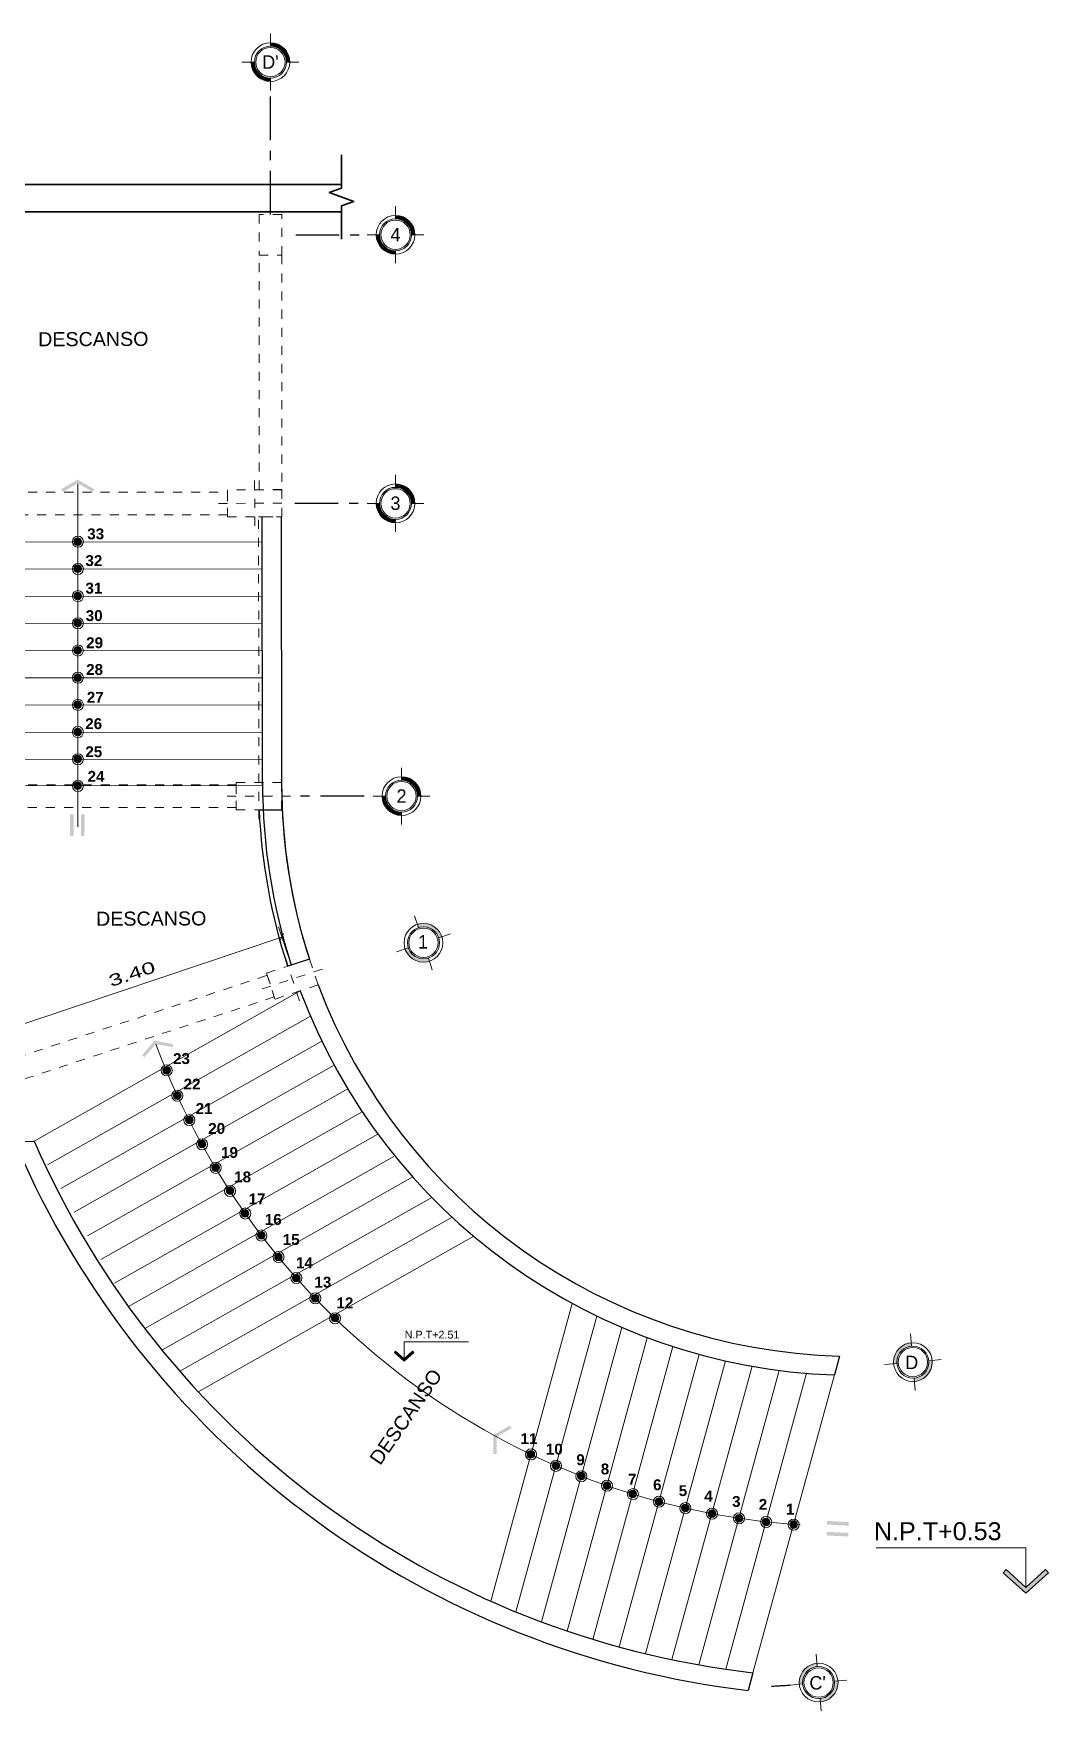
# Model space of a CAD drawing. Header units: metres. Extents: x 28 to 239, y -1 to 113.
# Drawn here: x 188.13 to 199.33, y 75.88 to 94.41 of the extents above; entities that cross this region are included whole.
import ezdxf

# ---------------------------------------------------------------- set-up
doc = ezdxf.new("R2010")
doc.units = ezdxf.units.M
for name, pattern in [('ACAD_ISO10W100', [18.5, 12, -3, 0.5, -3]), ('CONTINUA', [0]), ('DASHED2', [0.375, 0.25, -0.125])]:
    doc.linetypes.add(name, pattern=pattern)
for name, color, linetype, lineweight in [('cotas', 7, 'Continuous', 5), ('EJES', 1, 'Continuous', 13), ('Equipamiento SR', 23, 'Continuous', 0), ('ES-Acero', 12, 'Continuous', 13), ('GRADERIA', 5, 'Continuous', 35), ('GRAFO00', 7, 'Continuous', 0), ('GRAFO01', 7, 'Continuous', 0), ('muro', 80, 'Continuous', 35), ('pisos', 250, 'Continuous', 5), ('Proyeccciones', 1, 'DASHED2', 18)]:
    doc.layers.add(name, color=color, linetype=linetype, lineweight=lineweight)
doc.layers.add('EJE', color=40, linetype='Continuous')
doc.layers.add('TEXT', color=7, linetype='Continuous')
doc.styles.add('GENERATED_STYLE_1', font='arialbd.ttf')
doc.styles.add('JOS', font='arial.ttf', dxfattribs={"height": 1})
doc.styles.add('Roberto', font='arial.ttf', dxfattribs={"width": 1.5})
doc.styles.add('SEYMAR', font='GOTHIC.TTF', dxfattribs={"height": 0.05})
doc.styles.add('TEXTO PETER - UAC', font='swisse.ttf')
doc.dimstyles.new('1EJESB', dxfattribs={"dimscale": 0, "dimtxt": 0.13, "dimasz": 0.0655, "dimexe": 0.12, "dimexo": 0.12, "dimgap": 0.0755, "dimtad": 1, "dimzin": 4, "dimdsep": 46, "dimtxsty": 'Roberto', "dimblk": 'ARCHTICK', "dimcen": 0.065, "dimclrd": 7, "dimclre": 251, "dimclrt": 7, "dimaunit": 1, "dimadec": 0, "dimazin": 1, "dimtfac": 1, "dimtix": 1, "dimtofl": 0, "dimtmove": 0, "dimatfit": 3, "dimldrblk": 'ARROW', "dimfxl": 1, "dimtolj": 1, "dimtzin": 4, "dimlwd": 9, "dimlwe": 9, "dimarcsym": 0})

# ---------------------------------------------------------------- blocks, each defined once
blk = doc.blocks.new('sdfasdasd')
at = {"layer": 'EJES', "ltscale": 0.12}
for points in [[(220.46, 46.033), (220.51, 46.033, 0.414214), (220.222, 46.321), (220.222, 46.271, -0.414214)], [(220.222, 45.745), (220.222, 45.795, -0.414214), (219.984, 46.033), (219.934, 46.033, 0.414214)]]:
    blk.add_hatch(color=256, dxfattribs=at).paths.add_polyline_path(points)
at = {"layer": 'EJES', "ltscale": 0.5}
for p, q in [((220.222, 46.271), (220.222, 46.456)), ((219.984, 46.033), (219.799, 46.033)), ((220.644, 46.033), (220.46, 46.033)), ((220.222, 45.795), (220.222, 45.61))]:
    blk.add_line(p, q, dxfattribs=at)
at = {"layer": 'EJES', "color": 8, "lineweight": 15}
blk.add_circle((220.222, 46.033), 0.288, dxfattribs=at)
at = {"layer": 'EJES', "color": 8, "linetype": 'ByBlock', "lineweight": 15}
for radius in [0.238, 0.218]:
    blk.add_circle((220.222, 46.033), radius, dxfattribs=at)
blk = doc.blocks.new('verde')
at = {"layer": 'ES-Acero', "true_color": 0x139b48}
h = blk.add_hatch(color=114, dxfattribs=at)
h.dxf.hatch_style = 1
h.paths.add_polyline_path([(2620.1291, 1945.1695), (2620.1158, 1945.1843), (2620.0225, 1945.1002), (2619.9291, 1945.1843), (2619.9158, 1945.1695), (2620.0225, 1945.0733)])
at = {"layer": 'ES-Acero', "color": 112}
blk.add_lwpolyline([(2620.7314, 1945.2868), (2620.0225, 1945.2868), (2620.0225, 1945.1002)], dxfattribs=at)
at = {"layer": 'ES-Acero', "color": 114, "true_color": 0x139b48}
blk.add_lwpolyline([(2620.1291, 1945.1695), (2620.1158, 1945.1843), (2620.0225, 1945.1002), (2619.9291, 1945.1843), (2619.9158, 1945.1695), (2620.0225, 1945.0733)], close=True, dxfattribs=at)
blk = doc.blocks.new('_ArchTick')
at = {"color": 0, "linetype": 'ByBlock', "const_width": 0.15}
blk.add_lwpolyline([(-0.5, -0.5), (0.5, 0.5)], dxfattribs=at)
blk = doc.blocks.new('*D488')
at = {"layer": 'Defpoints', "color": 0, "transparency": 16777216}
for p in [(190.87, 84.444), (190.974, 84.135), (187.755, 83.052)]:
    blk.add_point(p, dxfattribs=at)
at = {"layer": 'pisos', "color": 251, "linetype": 'CONTINUA', "lineweight": 9, "transparency": 16777216}
for p, q in [((190.936, 84.249), (190.832, 84.557)), ((187.717, 83.166), (187.613, 83.475))]:
    blk.add_line(p, q, dxfattribs=at)
at = {"layer": 'pisos', "color": 7, "linetype": 'CONTINUA', "lineweight": 9, "transparency": 16777216}
blk.add_line((187.651, 83.361), (190.87, 84.444), dxfattribs=at)
at = {"layer": 'pisos', "color": 7, "lineweight": 9, "transparency": 16777216, "xscale": 0.0655, "yscale": 0.0655, "zscale": 0.0655}
for p, rotation in [((190.87, 84.444), 18.59323900279168), ((187.651, 83.361), 198.5932390027917)]:
    blk.add_blockref('_ArchTick', p, dxfattribs=dict(at, rotation=rotation))
at = {"layer": 'pisos', "color": 7, "transparency": 16777216, "insert": (189.216, 84.037), "char_height": 0.13, "attachment_point": 5, "rotation": 18.5932, "style": 'Roberto'}
blk.add_mtext('\\A1;3.40', dxfattribs=at)
blk = doc.blocks.new('ARROW')
at = {"layer": 'cotas', "color": 1, "ltscale": 0.5}
blk.add_line((2.5, 0), (-2.5, 0), dxfattribs=at)
at = {"layer": 'cotas', "const_width": 0.635}
blk.add_lwpolyline([(-0.32, 0, 1), (0.32, 0, 1)], format="xyb", close=True, dxfattribs=at)

msp = doc.modelspace()

# ---------------------------------------------------------------- hatches: boundary and pattern name
at = {"layer": 'Equipamiento SR'}
for points in [[(188.588, 88.836, -1), (188.647, 88.777, -1)], [(188.588, 88.836, -1), (188.647, 88.777, -1)], [(188.588, 88.536, -1), (188.647, 88.477, -1)], [(188.588, 88.536, -1), (188.647, 88.477, -1)], [(188.588, 88.236, -1), (188.647, 88.177, -1)], [(188.588, 88.236, -1), (188.647, 88.177, -1)], [(188.588, 87.936, -1), (188.647, 87.877, -1)], [(188.588, 87.936, -1), (188.647, 87.877, -1)], [(188.588, 87.636, -1), (188.647, 87.577, -1)], [(188.588, 87.636, -1), (188.647, 87.577, -1)], [(188.588, 87.336, -1), (188.647, 87.277, -1)], [(188.588, 87.336, -1), (188.647, 87.277, -1)], [(188.588, 87.036, -1), (188.647, 86.977, -1)], [(188.588, 87.036, -1), (188.647, 86.977, -1)], [(188.588, 86.736, -1), (188.647, 86.677, -1)], [(188.588, 86.736, -1), (188.647, 86.677, -1)], [(188.588, 86.436, -1), (188.647, 86.377, -1)], [(188.588, 86.436, -1), (188.647, 86.377, -1)], [(188.588, 86.142, -1), (188.647, 86.083, -1)], [(188.588, 86.142, -1), (188.647, 86.083, -1)], [(189.569, 83.004, -1), (189.628, 82.944, -1)], [(189.569, 83.004, -1), (189.628, 82.944, -1)], [(189.686, 82.725, -1), (189.746, 82.665, -1)], [(189.686, 82.725, -1), (189.746, 82.665, -1)], [(189.819, 82.455, -1), (189.879, 82.396, -1)], [(189.819, 82.455, -1), (189.879, 82.396, -1)], [(189.959, 82.189, -1), (190.019, 82.13, -1)], [(189.959, 82.189, -1), (190.019, 82.13, -1)], [(190.109, 81.929, -1), (190.169, 81.87, -1)], [(190.109, 81.929, -1), (190.169, 81.87, -1)], [(190.268, 81.674, -1), (190.327, 81.615, -1)], [(190.268, 81.674, -1), (190.327, 81.615, -1)], [(190.436, 81.425, -1), (190.495, 81.366, -1)], [(190.436, 81.425, -1), (190.495, 81.366, -1)], [(190.614, 81.182, -1), (190.674, 81.123, -1)], [(190.614, 81.182, -1), (190.674, 81.123, -1)], [(190.803, 80.944, -1), (190.862, 80.885, -1)], [(190.803, 80.944, -1), (190.862, 80.885, -1)], [(191, 80.714, -1), (191.06, 80.655, -1)], [(191, 80.714, -1), (191.06, 80.655, -1)], [(191.208, 80.488, -1), (191.268, 80.429, -1)], [(191.208, 80.488, -1), (191.268, 80.429, -1)], [(191.426, 80.269, -1), (191.486, 80.21, -1)], [(191.426, 80.269, -1), (191.486, 80.21, -1)], [(193.588, 78.767, -1), (193.648, 78.708, -1)], [(193.588, 78.767, -1), (193.648, 78.708, -1)], [(193.865, 78.641, -1), (193.925, 78.582, -1)], [(193.865, 78.641, -1), (193.925, 78.582, -1)], [(194.145, 78.526, -1), (194.204, 78.467, -1)], [(194.145, 78.526, -1), (194.204, 78.467, -1)], [(194.427, 78.422, -1), (194.487, 78.363, -1)], [(194.427, 78.422, -1), (194.487, 78.363, -1)], [(194.713, 78.329, -1), (194.772, 78.27, -1)], [(194.713, 78.329, -1), (194.772, 78.27, -1)], [(195.001, 78.246, -1), (195.061, 78.187, -1)], [(195.001, 78.246, -1), (195.061, 78.187, -1)], [(195.292, 78.174, -1), (195.352, 78.115, -1)], [(195.292, 78.174, -1), (195.352, 78.115, -1)], [(195.587, 78.112, -1), (195.646, 78.053, -1)], [(195.587, 78.112, -1), (195.646, 78.053, -1)], [(195.884, 78.062, -1), (195.943, 78.003, -1)], [(195.884, 78.062, -1), (195.943, 78.003, -1)], [(196.184, 78.022, -1), (196.243, 77.963, -1)], [(196.184, 78.022, -1), (196.243, 77.963, -1)], [(196.487, 77.993, -1), (196.547, 77.934, -1)], [(196.487, 77.993, -1), (196.547, 77.934, -1)]]:
    msp.add_hatch(color=256, dxfattribs=at).paths.add_polyline_path(points)
at = {"layer": 'GRAFO00'}
for points in [[(188.436, 89.385), (188.454, 89.355), (188.618, 89.45), (188.783, 89.355), (188.8, 89.385), (188.618, 89.49)], [(188.436, 89.385), (188.454, 89.355), (188.618, 89.45), (188.783, 89.355), (188.8, 89.385), (188.618, 89.49)], [(188.647, 88.837, -1), (188.588, 88.777, -1)], [(188.647, 88.537, -1), (188.588, 88.477, -1)], [(188.647, 88.237, -1), (188.588, 88.177, -1)], [(188.647, 87.937, -1), (188.588, 87.877, -1)], [(188.647, 87.637, -1), (188.588, 87.577, -1)], [(188.647, 87.337, -1), (188.588, 87.277, -1)], [(188.647, 87.037, -1), (188.588, 86.977, -1)], [(188.647, 86.737, -1), (188.588, 86.677, -1)], [(188.647, 86.437, -1), (188.588, 86.377, -1)], [(188.647, 86.142, -1), (188.588, 86.083, -1)], [(189.328, 83.14), (189.354, 83.117), (189.477, 83.262), (189.664, 83.229), (189.67, 83.263), (189.463, 83.3)], [(189.328, 83.14), (189.354, 83.117), (189.477, 83.262), (189.664, 83.229), (189.67, 83.263), (189.463, 83.3)], [(189.628, 83.004, -1), (189.569, 82.944, -1)], [(189.745, 82.725, -1), (189.686, 82.665, -1)], [(189.878, 82.455, -1), (189.819, 82.395, -1)], [(190.019, 82.189, -1), (189.959, 82.13, -1)], [(190.168, 81.929, -1), (190.109, 81.87, -1)], [(190.327, 81.675, -1), (190.268, 81.615, -1)], [(190.495, 81.425, -1), (190.436, 81.366, -1)], [(190.674, 81.183, -1), (190.614, 81.123, -1)], [(190.862, 80.945, -1), (190.803, 80.885, -1)], [(191.06, 80.714, -1), (191, 80.654, -1)], [(191.268, 80.489, -1), (191.208, 80.429, -1)], [(191.486, 80.269, -1), (191.427, 80.21, -1)], [(193.206, 78.74), (193.241, 78.74), (193.241, 78.929), (193.405, 79.024), (193.387, 79.055), (193.205, 78.95)], [(193.206, 78.74), (193.241, 78.74), (193.241, 78.929), (193.405, 79.024), (193.387, 79.055), (193.205, 78.95)], [(193.648, 78.767, -1), (193.589, 78.708, -1)], [(193.924, 78.641, -1), (193.865, 78.582, -1)], [(194.204, 78.526, -1), (194.145, 78.467, -1)], [(194.487, 78.422, -1), (194.427, 78.363, -1)], [(194.772, 78.329, -1), (194.713, 78.269, -1)], [(195.06, 78.246, -1), (195.001, 78.187, -1)], [(195.352, 78.175, -1), (195.293, 78.115, -1)], [(195.646, 78.113, -1), (195.587, 78.053, -1)], [(195.943, 78.062, -1), (195.884, 78.002, -1)], [(196.243, 78.022, -1), (196.184, 77.962, -1)], [(196.546, 77.993, -1), (196.487, 77.934, -1)]]:
    msp.add_hatch(color=256, dxfattribs=at).paths.add_polyline_path(points)
h = msp.add_hatch(color=256, dxfattribs=at)
h.paths.add_polyline_path([(188.692, 85.558), (188.652, 85.558), (188.653, 85.798), (188.693, 85.798)])
h.paths.add_polyline_path([(188.572, 85.559), (188.532, 85.559), (188.533, 85.799), (188.573, 85.799)])
h = msp.add_hatch(color=256, dxfattribs=at)
h.paths.add_polyline_path([(197.12, 77.83), (197.122, 77.87), (196.883, 77.882), (196.881, 77.842)])
h.paths.add_polyline_path([(197.126, 77.95), (197.128, 77.99), (196.889, 78.002), (196.887, 77.962)])

# ---------------------------------------------------------------- linework, layer by layer
msp.add_line((190.657, 86.126), (190.653, 89.079))
at = {"color": 4, "lineweight": 0}
for p, q in [((181.813, 88.796), (190.654, 88.805)), ((181.813, 88.496), (190.654, 88.505)), ((181.812, 88.196), (190.654, 88.205)), ((181.812, 87.896), (190.655, 87.905)), ((181.811, 87.596), (190.655, 87.605)), ((181.811, 87.296), (190.655, 87.305)), ((181.811, 86.996), (190.656, 87.005)), ((181.81, 86.696), (190.656, 86.705)), ((181.81, 86.396), (190.656, 86.405)), ((181.809, 86.097), (190.657, 86.117))]:
    msp.add_line(p, q, dxfattribs=at)
msp.add_lwpolyline([(188.617, 85.66), (188.617, 89.445)], dxfattribs=at)
at = {"elevation": 0}
for points in [[(190.863, 89.08), (190.867, 86.141, 0.0781), (191.174, 84.2, 0.0781)], [(191.27, 83.916, 0.304427), (197.025, 79.821, 0.28118)]]:
    msp.add_lwpolyline(points, format="xyb", dxfattribs=at)
msp.add_lwpolyline([(190.874, 85.848, 0.06644), (191.174, 84.2), (190.936, 84.123, -0.066945), (190.623, 85.847)], format="xyb", close=True, dxfattribs=at)
at = {"color": 4, "lineweight": 0, "elevation": 0}
for points in [[(191.072, 83.851), (188.137, 82.193)], [(191.186, 83.571), (188.284, 81.931)], [(191.311, 83.297), (188.432, 81.67)], [(191.448, 83.03), (188.579, 81.409)], [(191.597, 82.769), (188.727, 81.148)], [(191.758, 82.516), (188.874, 80.887)], [(191.931, 82.269), (189.022, 80.625)], [(192.105, 82.023), (189.177, 80.368)], [(192.315, 81.797), (189.357, 80.126)], [(192.526, 81.571), (189.546, 79.888)], [(192.75, 81.353), (189.743, 79.654)], [(192.988, 81.143), (189.948, 79.426)], [(194.074, 80.402), (193.175, 77.118)], [(193.454, 76.999), (194.347, 80.262)], [(194.623, 80.136), (193.735, 76.889)], [(194.018, 76.788), (194.903, 80.024)], [(195.187, 79.925), (194.304, 76.696)], [(194.592, 76.612), (195.475, 79.84)], [(195.766, 79.767), (194.883, 76.538)], [(195.176, 76.472), (196.061, 79.708)], [(196.36, 79.663), (195.471, 76.415)], [(195.769, 76.367), (196.662, 79.631)], [(196.968, 79.613), (196.069, 76.328)]]:
    msp.add_lwpolyline(points, dxfattribs=at)
msp.add_lwpolyline([(196.592, 77.958, -0.294956), (189.48, 83.261, -0.294956)], format="xyb", dxfattribs=at)
at = {"elevation": 0}
for points in [[(184.499, 82.189), (188.137, 82.193)], [(197.025, 79.821), (196.968, 79.613)], [(196.069, 76.328), (196.016, 76.132)]]:
    msp.add_lwpolyline(points, dxfattribs=at)
for radius, start, end in [(6.539, 180.0618, 197.9284), (6.539, 200.5617, 268.0066), (9.885, 203.5878, 263.4569), (10.085, 204.3346, 263.2818)]:
    msp.add_arc((197.196, 86.148), radius, start, end)
at = {"layer": 'EJE', "linetype": 'ACAD_ISO10W100', "ltscale": 0.04}
msp.add_lwpolyline([(190.744, 92.416), (190.744, 93.729)], dxfattribs=at)
at = {"layer": 'EJE', "linetype": 'ACAD_ISO10W100', "ltscale": 0.04, "elevation": 0}
for points in [[(191.023, 92.192), (191.774, 92.192)], [(191.012, 89.229), (191.774, 89.229)], [(191.777, 85.998), (190.97, 85.998)]]:
    msp.add_lwpolyline(points, dxfattribs=at)
at = {"layer": 'EJE', "linetype": 'ACAD_ISO10W100', "ltscale": 0.04}
msp.add_arc((195.793, 86.103), 9.935, 272.7748, 273.9726, dxfattribs=at)
at = {"layer": 'Equipamiento SR'}
for centre in [(188.617, 88.807), (188.617, 88.807), (188.617, 88.807), (188.617, 88.807), (188.617, 88.507), (188.617, 88.507), (188.617, 88.507), (188.617, 88.507), (188.617, 88.207), (188.617, 88.207), (188.617, 88.207), (188.617, 88.207), (188.617, 87.907), (188.617, 87.907), (188.617, 87.907), (188.617, 87.907), (188.617, 87.607), (188.617, 87.607), (188.617, 87.607), (188.617, 87.607), (188.617, 87.307), (188.617, 87.307), (188.617, 87.307), (188.617, 87.307), (188.617, 87.007), (188.617, 87.007), (188.617, 87.007), (188.617, 87.007), (188.617, 86.707), (188.617, 86.707), (188.617, 86.707), (188.617, 86.707), (188.617, 86.407), (188.617, 86.407), (188.617, 86.407), (188.617, 86.407), (188.617, 86.113), (188.617, 86.113), (188.617, 86.113), (188.617, 86.113), (189.598, 82.974), (189.598, 82.974), (189.598, 82.974), (189.598, 82.974), (189.716, 82.695), (189.716, 82.695), (189.716, 82.695), (189.716, 82.695), (189.849, 82.425), (189.849, 82.425), (189.849, 82.425), (189.849, 82.425), (189.989, 82.159), (189.989, 82.159), (189.989, 82.159), (189.989, 82.159), (190.139, 81.9), (190.139, 81.9), (190.139, 81.9), (190.139, 81.9), (190.297, 81.645), (190.297, 81.645), (190.297, 81.645), (190.297, 81.645), (190.465, 81.396), (190.465, 81.396), (190.465, 81.396), (190.465, 81.396), (190.644, 81.153), (190.644, 81.153), (190.644, 81.153), (190.644, 81.153), (190.833, 80.915), (190.833, 80.915), (190.833, 80.915), (190.833, 80.915), (191.03, 80.684), (191.03, 80.684), (191.03, 80.684), (191.03, 80.684), (191.238, 80.459), (191.238, 80.459), (191.238, 80.459), (191.238, 80.459), (191.456, 80.24), (191.456, 80.24), (191.456, 80.24), (191.456, 80.24), (193.618, 78.737), (193.618, 78.737), (193.618, 78.737), (193.618, 78.737), (193.895, 78.611), (193.895, 78.611), (193.895, 78.611), (193.895, 78.611), (194.174, 78.497), (194.174, 78.497), (194.174, 78.497), (194.174, 78.497), (194.457, 78.393), (194.457, 78.393), (194.457, 78.393), (194.457, 78.393), (194.742, 78.299), (194.742, 78.299), (194.742, 78.299), (194.742, 78.299), (195.031, 78.216), (195.031, 78.216), (195.031, 78.216), (195.031, 78.216), (195.322, 78.145), (195.322, 78.145), (195.322, 78.145), (195.322, 78.145), (195.616, 78.083), (195.616, 78.083), (195.616, 78.083), (195.616, 78.083), (195.914, 78.032), (195.914, 78.032), (195.914, 78.032), (195.914, 78.032), (196.214, 77.992), (196.214, 77.992), (196.214, 77.992), (196.214, 77.992), (196.517, 77.963), (196.517, 77.963), (196.517, 77.963), (196.517, 77.963)]:
    msp.add_circle(centre, 0.042, dxfattribs=at)
at = {"layer": 'GRADERIA', "lineweight": 5, "elevation": 0}
msp.add_lwpolyline([(189.769, 79.325), (189.76, 79.319)], dxfattribs=at)
at = {"layer": 'GRAFO00'}
for centre, radius in [((188.619, 88.805), 0.061), ((188.617, 88.807), 0.042), ((188.617, 88.807), 0.042), ((188.617, 88.807), 0.042), ((188.619, 88.505), 0.061), ((188.617, 88.507), 0.042), ((188.617, 88.507), 0.042), ((188.617, 88.507), 0.042), ((188.619, 88.205), 0.061), ((188.617, 88.207), 0.042), ((188.617, 88.207), 0.042), ((188.617, 88.207), 0.042), ((188.619, 87.905), 0.061), ((188.617, 87.907), 0.042), ((188.617, 87.907), 0.042), ((188.617, 87.907), 0.042), ((188.619, 87.605), 0.061), ((188.617, 87.607), 0.042), ((188.617, 87.607), 0.042), ((188.617, 87.607), 0.042), ((188.619, 87.305), 0.061), ((188.617, 87.307), 0.042), ((188.617, 87.307), 0.042), ((188.617, 87.307), 0.042), ((188.619, 87.005), 0.061), ((188.617, 87.007), 0.042), ((188.617, 87.007), 0.042), ((188.617, 87.007), 0.042), ((188.619, 86.705), 0.061), ((188.617, 86.707), 0.042), ((188.617, 86.707), 0.042), ((188.617, 86.707), 0.042), ((188.619, 86.405), 0.061), ((188.617, 86.407), 0.042), ((188.617, 86.407), 0.042), ((188.617, 86.407), 0.042), ((188.619, 86.111), 0.061), ((188.617, 86.113), 0.042), ((188.617, 86.113), 0.042), ((188.617, 86.113), 0.042), ((189.6, 82.973), 0.061), ((189.598, 82.974), 0.042), ((189.598, 82.974), 0.042), ((189.598, 82.974), 0.042), ((189.717, 82.694), 0.061), ((189.716, 82.695), 0.042), ((189.716, 82.695), 0.042), ((189.716, 82.695), 0.042), ((189.85, 82.424), 0.061), ((189.849, 82.425), 0.042), ((189.849, 82.425), 0.042), ((189.849, 82.425), 0.042), ((189.99, 82.158), 0.061), ((189.989, 82.159), 0.042), ((189.989, 82.159), 0.042), ((189.989, 82.159), 0.042), ((190.14, 81.898), 0.061), ((190.139, 81.9), 0.042), ((190.139, 81.9), 0.042), ((190.139, 81.9), 0.042), ((190.299, 81.643), 0.061), ((190.297, 81.645), 0.042), ((190.297, 81.645), 0.042), ((190.297, 81.645), 0.042), ((190.467, 81.394), 0.061), ((190.465, 81.396), 0.042), ((190.465, 81.396), 0.042), ((190.465, 81.396), 0.042), ((190.645, 81.151), 0.061), ((190.644, 81.153), 0.042), ((190.644, 81.153), 0.042), ((190.644, 81.153), 0.042), ((190.834, 80.914), 0.061), ((190.833, 80.915), 0.042), ((190.833, 80.915), 0.042), ((190.833, 80.915), 0.042), ((191.031, 80.683), 0.061), ((191.03, 80.684), 0.042), ((191.03, 80.684), 0.042), ((191.03, 80.684), 0.042), ((191.239, 80.458), 0.061), ((191.238, 80.459), 0.042), ((191.238, 80.459), 0.042), ((191.238, 80.459), 0.042), ((191.457, 80.238), 0.061), ((191.456, 80.24), 0.042), ((191.456, 80.24), 0.042), ((191.456, 80.24), 0.042), ((193.62, 78.736), 0.061), ((193.618, 78.737), 0.042), ((193.618, 78.737), 0.042), ((193.618, 78.737), 0.042), ((193.896, 78.61), 0.061), ((193.895, 78.611), 0.042), ((193.895, 78.611), 0.042), ((193.895, 78.611), 0.042), ((194.176, 78.495), 0.061), ((194.174, 78.497), 0.042), ((194.174, 78.497), 0.042), ((194.174, 78.497), 0.042), ((194.458, 78.391), 0.061), ((194.457, 78.393), 0.042), ((194.457, 78.393), 0.042), ((194.457, 78.393), 0.042), ((194.744, 78.298), 0.061), ((194.742, 78.299), 0.042), ((194.742, 78.299), 0.042), ((194.742, 78.299), 0.042), ((195.032, 78.215), 0.061), ((195.031, 78.216), 0.042), ((195.031, 78.216), 0.042), ((195.031, 78.216), 0.042), ((195.324, 78.143), 0.061), ((195.322, 78.145), 0.042), ((195.322, 78.145), 0.042), ((195.322, 78.145), 0.042), ((195.618, 78.082), 0.061), ((195.616, 78.083), 0.042), ((195.616, 78.083), 0.042), ((195.616, 78.083), 0.042), ((195.915, 78.031), 0.061), ((195.914, 78.032), 0.042), ((195.914, 78.032), 0.042), ((195.914, 78.032), 0.042), ((196.215, 77.991), 0.061), ((196.214, 77.992), 0.042), ((196.214, 77.992), 0.042), ((196.214, 77.992), 0.042), ((196.518, 77.962), 0.061), ((196.517, 77.963), 0.042), ((196.517, 77.963), 0.042), ((196.517, 77.963), 0.042), ((196.517, 77.963), 0.042)]:
    msp.add_circle(centre, radius, dxfattribs=at)
at = {"layer": 'muro', "elevation": 0}
msp.add_lwpolyline([(191.528, 93.072), (191.528, 92.706), (191.394, 92.657), (191.663, 92.559), (191.528, 92.51), (191.528, 92.144)], dxfattribs=at)
at = {"layer": 'muro'}
for points in [[(178.679, 89.092), (182.245, 89.096), (182.245, 92.746), (191.528, 92.746)], [(178.679, 88.792), (182.545, 88.796), (182.545, 92.446), (191.528, 92.446)]]:
    msp.add_lwpolyline(points, dxfattribs=at)
at = {"layer": 'Proyeccciones', "color": 165, "linetype": 'DASHED2', "lineweight": 9, "ltscale": 0.4, "true_color": 0x5e67af}
for p, q in [((190.869, 92.417), (190.619, 92.416)), ((190.619, 92.416), (190.619, 91.966)), ((190.869, 91.967), (190.869, 92.417)), ((190.619, 91.966), (190.869, 91.967))]:
    msp.add_line(p, q, dxfattribs=at)
at = {"layer": 'Proyeccciones', "color": 165, "linetype": 'DASHED2', "lineweight": 9, "ltscale": 0.4, "true_color": 0x5e67af, "elevation": 0}
for points in [[(190.619, 91.966), (190.869, 91.966), (190.87, 89.379), (190.62, 89.379)], [(186.869, 89.354), (190.27, 89.353), (190.27, 89.103), (186.869, 89.104)], [(190.87, 89.38), (190.27, 89.378), (190.27, 89.078), (190.87, 89.08)], [(190.613, 89.079), (190.863, 89.08), (190.867, 86.148), (190.617, 86.148)], [(186.871, 86.123), (190.367, 86.123), (190.366, 85.873), (186.872, 85.873)], [(190.867, 86.148), (190.867, 85.848), (190.366, 85.847), (190.367, 86.148)], [(191.176, 84.201), (191.27, 83.916), (190.794, 83.76), (190.701, 84.046)], [(187.837, 82.815), (187.755, 83.052), (190.709, 84.021), (190.786, 83.784)]]:
    msp.add_lwpolyline(points, close=True, dxfattribs=at)
for points in [[(190.571, 88.979), (190.57, 89.479)], [(190.17, 89.228), (190.97, 89.23)], [(190.618, 85.746), (190.617, 86.246)], [(190.266, 85.997), (190.967, 85.998)], [(191.064, 83.741), (190.909, 84.216)], [(190.653, 83.871), (191.318, 84.09)]]:
    msp.add_lwpolyline(points, dxfattribs=at)

# ---------------------------------------------------------------- block references
at = {"layer": 'ES-Acero'}
msp.add_blockref('verde', (-2427.803, -1865.309), dxfattribs=at)
at = {"layer": 'ES-Acero', "xscale": -2.331854708011948, "yscale": 2.331854708011948, "zscale": 2.331854708011948}
msp.add_blockref('verde', (6308.593, -4458.422), dxfattribs=at)
at = {"layer": 'TEXT', "ltscale": 0.02, "zscale": 0.7421896317475989}
for p, xscale, yscale, rotation in [((224.909, 257.543), -0.7421896317475993, 0.7421896317475993, 90), ((226.29, 255.638), -0.7421896317475993, 0.7421896317475993, 90), ((226.29, 252.675), -0.7421896317475993, 0.7421896317475993, 90), ((226.356, 249.445), -0.7421896317475993, 0.7421896317475993, 90), ((173.947, 250.333), -0.7421896317475988, 0.7421896317475988, 108.1628167560542), ((32.06, 99.777), -0.7421896317475986, 0.7421896317475986, 184.9196865520098), ((31.02, 96.241), -0.7421896317475986, 0.7421896317475986, 184.9196865520098)]:
    msp.add_blockref('sdfasdasd', p, dxfattribs=dict(at, xscale=xscale, yscale=yscale, rotation=rotation))

# ---------------------------------------------------------------- texts
at = {"char_height": 0.12, "width": 0.20618, "style": 'GENERATED_STYLE_1'}
for s, insert, attachment_point, rotation in [('33', (188.909, 88.83), 9, 0), ('32', (188.889, 88.535), 9, 0), ('31', (188.889, 88.231), 9, 0), ('30', (188.892, 87.928), 9, 0), ('29', (188.897, 87.629), 9, 0), ('28', (188.897, 87.334), 9, 0), ('27', (188.904, 87.029), 9, 0), ('26', (188.887, 86.736), 9, 0), ('25', (188.888, 86.427), 9, 0), ('25', (188.888, 86.427), 9, 0), ('24', (188.913, 86.157), 9, 0), ('24', (188.913, 86.157), 9, 0), ('23', (189.669, 83.041), 7, 360), ('22', (189.786, 82.762), 7, 360), ('21', (189.919, 82.492), 7, 360), ('20', (190.058, 82.271), 7, 360), ('19', (190.199, 82.005), 7, 360), ('18', (190.344, 81.736), 7, 360), ('17', (190.503, 81.495), 7, 360), ('16', (190.682, 81.267), 7, 360), ('15', (190.88, 81.045), 7, 360), ('14', (191.026, 80.79), 7, 360), ('13', (191.23, 80.575), 7, 360), ('12', (191.473, 80.348), 7, 360), ('11', (193.504, 78.85), 7, 360), ('10', (193.784, 78.733), 7, 360), ('9', (194.12, 78.616), 7, 360), ('8', (194.39, 78.514), 7, 360), ('7', (194.69, 78.403), 7, 360), ('6', (194.967, 78.34), 7, 360), ('5', (195.25, 78.275), 7, 360), ('4', (195.532, 78.216), 7, 360), ('3', (195.839, 78.155), 7, 360), ('2', (196.134, 78.125), 7, 360), ('1', (196.433, 78.073), 7, 360)]:
    msp.add_mtext(s, dxfattribs=dict(at, insert=insert, attachment_point=attachment_point, rotation=rotation))
at = {"layer": 'GRAFO01', "color": 252, "style": 'JOS'}
for s, rotation, p in [('DESCANSO ', 0.2156, (188.181, 90.961)), ('DESCANSO', 0.2156, (188.82, 84.568)), ('DESCANSO', 55.2999, (191.955, 78.607))]:
    msp.add_text(s, height=0.1553, rotation=rotation, dxfattribs=at).set_placement(p)
at = {"layer": 'TEXT', "color": 7, "style": 'TEXTO PETER - UAC'}
for s, height, p in [('N.P.T+2.51', 0.085, (192.226, 80.015)), ('N.P.T+0.53', 0.1982, (197.405, 77.79))]:
    msp.add_text(s, height=height, dxfattribs=at).set_placement(p)
at = {"layer": 'TEXT', "char_height": 0.14844, "width": 0.27082, "attachment_point": 5, "style": 'SEYMAR'}
for s, insert in [("{\\fBankGothic Lt BT|b0|i0|c0|p34;D'}", (190.744, 94.097)), ('{\\fBankGothic Lt BT|b0|i0|c0|p34;4}', (192.124, 92.192)), ('{\\fBankGothic Lt BT|b0|i0|c0|p34;3}', (192.124, 89.229)), ('{\\fBankGothic Lt BT|b0|i0|c0|p34;2}', (192.191, 85.999)), ('{\\fBankGothic Lt BT|b0|i0|c0|p34;1}', (192.428, 84.391)), ('{\\fBankGothic Lt BT|b0|i0|c0|p34;D}', (197.822, 79.751)), ("{\\fBankGothic Lt BT|b0|i0|c0|p34;C'}", (196.783, 76.215))]:
    msp.add_mtext(s, dxfattribs=dict(at, insert=insert))

# ---------------------------------------------------------------- dimensions: what is measured, and where the dimension line sits
at = {"layer": 'pisos'}
dim = msp.add_aligned_dim(p1=(187.755, 83.052), p2=(190.974, 84.135), distance=0.325, dimstyle='1EJESB', override={"dimscale": 1}, dxfattribs=at)
dim.commit()
dim.dimension.update_dxf_attribs({"geometry": '*D488', "text_midpoint": (189.216, 84.037)})

doc.saveas('drawing.dxf')
